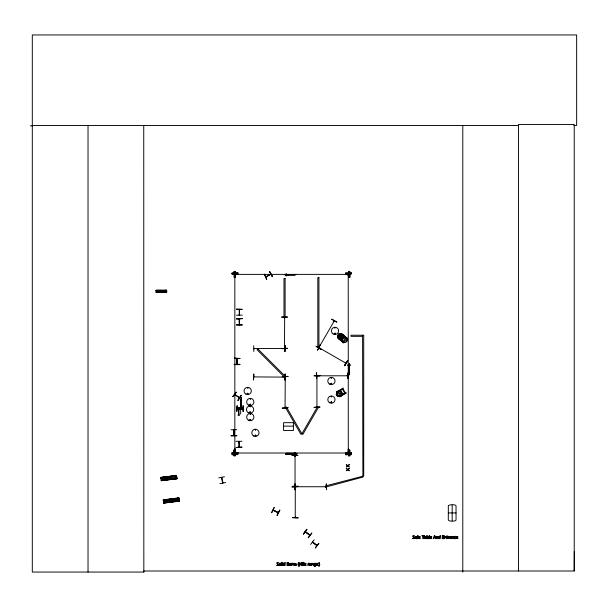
<?xml version="1.0" encoding="UTF-8"?>
<svg xmlns="http://www.w3.org/2000/svg" width="607" height="607" viewBox="0 0 607 607"><rect width="100%" height="100%" fill="white"/><g stroke="black" fill="none" stroke-linecap="round" stroke-linejoin="round"><path stroke-width="0.91" d="M573.812 125.49L576.65 125.49L576.65 34.948L32.308 34.948L32.308 572.052L143.829 572.052L143.753 571.005L574.23 571.005L574.313 551.581M286.405 453.733L286.405 453.224L296.049 453.292L296.049 453.801L285.677 453.99M347.963 365.46L347.963 364.868M348.039 365.497L348.046 364.822M348.448 365.482L348.448 364.845M348.722 365.452L348.722 364.883M349.602 365.406L349.602 364.769M350.004 365.429L350.004 364.754M350.08 365.384L350.087 364.792M319.001 347.705L319.631 347.743M234.81 451.896C235.865 452.321 234.302 443.861 234.841 452.655M235.106 451.889L235.046 452.647M348.289 452.655L348.486 448.619L348.266 452.162M348.555 451.889L348.494 452.647M234.81 449.377L235.076 449.37M348.259 449.377L348.517 449.37M234.78 274.394L234.841 274.015M348.289 274.015L348.297 276.048L348.494 274.007M178.261 499.789L178.86 499.402M234.81 274.394L235.592 274.44M234.788 275.669L234.826 275.798M234.643 394.588L235.243 394.717M234.044 435.568L233.801 429.771M238.839 441.942L238.877 441.327M239.105 441.403L239.181 447.01M284.706 317.294L284.471 317.909L284.463 317.264M285.29 407.654L285.282 407.251M294.843 456.183L294.835 455.538M294.82 456.107L295.078 455.576M295.495 487.163L295.526 486.639M316.93 407.039L317.127 406.394L317.127 407.039M247.14 393.67C248.597 391.796 248.005 395.703 247.193 393.541M248.005 388.032L247.421 387.79L247.944 388.093M247.307 393.67C248.475 392.608 247.679 394.702 247.398 393.844M249.887 404.672C251.184 403.443 250.054 406.159 250.038 404.421M250.592 399.027L250.008 398.791L250.532 399.095M249.515 412.297C250.972 410.598 250.38 413.966 249.568 412.426M249.682 412.297C250.721 410.985 250.259 413.708 249.743 412.206M250.57 414.095L249.978 414.012L250.532 414.24M249.887 419.816C250.926 418.625 250.463 420.992 249.947 419.907M255.797 435.545C254.758 436.737 255.221 434.369 255.737 435.454M255.926 435.545C254.318 437.374 255.388 433.413 255.888 435.826M295.093 274.668L295.867 274.463M334.707 327.856L335.33 327.772L334.745 327.932M334.677 333.577C335.777 332.302 335.041 335.072 334.685 333.38M335.534 333.713C334.7 331.543 334.146 335.459 335.588 333.577M331.134 377.812C331.49 379.2 331.908 376.833 331.126 378.047M331.741 383.783C330.914 382.501 331.24 384.755 331.703 383.867M330.861 402.16C332.196 404.338 331.65 400.157 330.952 402.562M331.801 402.304C330.625 403.367 331.422 401.273 331.703 402.13M239.234 309.873L239.53 309.403L239.484 315.079M239.241 314.585L239.264 315.154M239.484 319.51L239.264 318.941L239.484 324.662M239.264 324.745L239.522 324.221M236.958 358.525L236.927 364.306L236.958 363.676M305.222 531.929L305.723 532.24M312.355 542.218L312.825 542.537M238.855 441.448L239.173 447.071M284.433 317.385L284.448 317.825M284.691 317.825L284.668 317.324L284.463 348.319M285.024 407.251L285.055 407.714L285.26 376.78L285.062 377.304M294.805 455.66L294.843 456.123M295.063 456.1L295.04 455.599L295.04 486.602M295.495 486.579L295.526 487.042M317.127 406.455L317.158 406.918M239.234 309.471L239.241 315.079M239.234 319.062L239.241 324.662M270.881 274.334L265.896 276.898M349.473 363.585L349.215 364.215M336.255 394.338L338.706 391.864L340.315 392.388L340.944 393.488L340.61 395.157L339.381 395.863L337.295 395.969L336.255 394.338L336.953 391.697M336.923 391.712L343.213 388.032L342.917 388.685L345.436 393.048L346.089 392.676L346.316 393.078L339.837 396.766L341.468 395.756L342.12 393.177L341.134 391.553L338.562 390.771M341.475 395.825L342.181 393.184L341.164 391.5L338.577 390.832L336.968 391.758M240.251 408.951L240.251 408.306M278.659 565.049C274.668 561.414 281.071 563.637 277.293 562.514A0.979 0.979 0 0 0 276.838 562.833C276.435 564.897 280.449 564.677 276.648 565.39L277.915 565.61L278.659 565.049A0.918 0.918 0 0 0 278.696 564.434M414.589 538.174C410.598 534.532 417.001 536.763 413.223 535.64A0.979 0.979 0 0 0 412.768 535.958C412.365 538.022 416.379 537.794 412.578 538.508L413.845 538.728L414.589 538.174A0.918 0.918 0 0 0 414.627 537.559M333.82 321.262L334.108 320.754M319.047 347.272L318.781 347.697L334.298 320.906M235.046 275.851L235.046 274.197M346.764 274.152L348.555 274.425L348.236 274.152L348.289 452.276L348.289 449.005M250.79 419.953C248.771 421.296 250.843 417.783 250.653 420.188M330.921 383.412C331.642 385.855 332.196 381.682 330.898 383.829M278.378 512.596L273.135 510.024L278.332 512.574M271.739 512.756L274.326 507.566M271.541 512.657L274.06 507.437M279.842 510.221L277.073 515.328L279.819 510.214M277.103 515.343L279.622 510.115M238.915 446.547L238.877 447.093M284.782 348.722L284.334 348.441M295.761 486.723L295.275 486.973M345.064 337.431L343.539 336.202M316.141 346.271L321.042 349.389L316.103 346.339M331.672 319.365L336.756 322.165M318.607 347.599L318.812 347.181M334.282 320.853L333.964 321.414M319.1 347.5L319.661 347.819L319.092 347.758M333.994 321.361L334.252 320.906M344.548 365.657L347.659 360.755L344.518 365.634M344.586 365.68L347.454 360.634M344.768 365.786L347.636 360.74M232.815 396.682L236.358 392.084L232.792 396.667M239.052 397.357L239.416 397.851L234.697 394.588M237.891 400.203L241.161 395.407M306.793 529.281L303.508 534.077L306.77 529.266M303.447 534.031L306.96 529.41M308.189 537.643L311.702 533.029M308.379 537.787L311.877 533.158M310.663 544.411L314.145 539.775M316.535 545.405L317.044 545.481M315.337 547.977L318.819 543.341M249.887 404.27C249.72 406.508 251.685 403.701 250.023 404.216M250.296 406.796L249.796 406.409L250.319 406.713M255.623 430.052L255.243 429.551L255.547 430.075M175.863 477.049L176.516 477.307M178.223 499.432L178.261 499.872M340.929 340.573L337.909 338.122L337.689 335.428L338.934 333.911L341.627 333.615L347.28 338.22L346.567 338.175M344.564 336.164L341.597 333.675L338.956 333.964L337.72 335.451L338 338.107M339.214 336.635L338.357 335.132L338.767 334.639L340.421 335.17M339.381 339.374L339.063 336.604L340.315 335.087L343.092 334.874L340.33 335.147L342.431 335.648L343.57 336.589M338.744 338.258L338.448 338.615L343.645 342.894L343.934 342.538L343.357 342.06M341.711 341.506L341.453 338.782L342.705 337.264L345.421 336.999L346.885 338.205L347.113 340.899L345.861 342.416L343.137 342.682L341.68 341.475M341.483 338.812L342.735 337.295M253.802 348.501L284.858 348.494L284.296 348.722M253.863 348.494L254.447 348.699L253.817 348.729M253.878 376.909L284.82 377.114L284.311 376.894M284.804 377.137L284.357 377.144M347.272 375.832L347.758 375.839M295.199 486.746L326.194 486.746L325.61 486.753M317.158 375.991L316.93 376.621L316.93 375.976M317.127 406.978L316.922 406.455M342.53 389.375L336.635 392.365L342.431 389.011L344.859 393.382M344.677 393.07L339.146 396.682L344.928 393.344M284.668 348.319L284.706 347.712L284.463 348.266M235.106 274.387L235.584 274.121M235.144 452.807L237.504 453.004L235.152 453.012M269.584 271.602L272.49 276.633L269.599 271.595M309.82 535.366L309.562 534.835M250.547 405.119L250.023 405.119M319.479 347.97L319.054 347.705L345.899 363.206M345.489 362.736L345.944 362.971M345.823 363.183L345.391 362.91M237.223 274.402L235.372 274.379M346.772 453.042L346.324 452.814L348.684 453.012M175.833 477.003L175.863 477.436M455.06 536.36L454.294 537.02L454.385 538.28A0.888 0.888 0 0 0 454.855 538.675C457.898 539.008 451.957 537.309 455.963 536.52L455.06 536.36A1.26 1.26 0 0 1 455.652 536.391M234.818 394.368L239.484 397.653M305.442 531.74L309.896 535.169M316.854 375.566L317.256 375.854M295.313 486.685L295.723 486.685M218.786 477.876L224.476 476.768M219.984 483.635L225.675 482.482M160.901 477.451L176.493 475.509M160.916 477.58L176.516 475.66M160.938 477.762L176.531 475.82M160.946 477.83L176.538 475.888M160.961 477.937L176.561 476.07M160.984 478.134L176.584 476.222L160.992 478.195M161.925 478.202L174.778 476.677M176.637 476.662L176.743 477.542M161.204 479.765L176.796 477.823M161.25 480.145L163.996 479.727M165.832 479.56L176.834 478.134M176.857 478.324L161.265 480.251L176.865 478.377M161.295 480.478L176.887 478.566M161.318 480.706L176.91 478.748L176.485 475.44L160.893 477.375L161.318 480.706L176.903 478.688M163.291 500.039L178.883 498.097L163.298 500.069M163.321 500.267L178.913 498.324M163.336 500.373L178.928 498.446M163.344 500.441L178.936 498.499M163.366 500.6L178.951 498.628M165.218 500.525L177.138 499.037L165.225 500.6M179.012 499.098L179.118 499.978M163.564 502.126L178.246 500.312M163.579 502.201L178.253 500.373M163.594 502.353L179.186 500.388M163.617 502.505L179.209 500.57M163.624 502.581L179.224 500.745L163.647 502.755M163.662 502.884L179.255 500.972L163.67 502.945M342.705 337.264L345.398 337.06M339.427 339.29L341.195 339.101M341.195 339.154L339.404 339.351L339.123 336.612L340.011 338.585L341.149 339.525M348.243 453.042L348.676 452.807M232.041 452.845L237.845 452.617M232.041 453.019L237.845 452.784M232.049 453.27L237.845 453.034M232.049 454.613L237.845 454.377M345.489 452.845L351.294 452.534L351.294 454.544L345.489 454.78L345.489 452.761M345.489 453.019L351.294 452.784M345.489 453.27L351.294 453.034M345.489 454.613L351.294 454.377M232.041 273.135L237.845 273.021M232.041 273.81L237.845 273.696M232.041 273.939L237.845 273.825M345.489 273.135L351.286 273.021M345.489 273.81L351.286 273.696M345.489 273.939L351.294 273.825M281.663 316.96L287.468 316.945M281.663 317.203L287.468 317.165M285.161 345.694L284.88 351.499L285.138 345.694M253.923 348.729L254.386 348.494M253.817 351.499L253.703 345.702M316.391 372.804L316.459 378.601M314.123 375.672L319.927 375.665M347.212 375.604L347.796 375.596M314.13 375.915L319.927 375.877M347.212 375.801L347.712 375.574M288.052 376.401L282.255 376.735M282.255 376.659L288.052 376.378M236.806 429.665L231.001 429.786M231.039 435.667L236.844 435.553M231.039 435.879L236.844 435.841M236.077 441.304L241.882 441.312M292.035 455.235L297.84 455.197M292.035 455.478L297.84 455.44M294.858 483.954L294.919 489.75M326.24 483.946L326.596 489.75L326.323 483.946M292.491 486.541L298.287 486.427M292.491 486.245L298.287 486.207M325.671 486.951L326.194 486.951M295.51 517.012L295.29 517.521L295.488 516.936M292.491 517.68L298.295 517.885L292.491 517.604M30.35 125.861L32.308 125.854M348.615 271.382L349.791 271.375L349.928 277.179L348.744 277.179L348.615 271.382L348.797 277.179M235.364 274.182L237.276 274.174M346.544 274.182L348.456 274.182L348.494 275.851M346.544 274.387L348.464 274.379L235.334 274.379M234.036 277.179L235.213 277.179L235.076 271.382L233.9 271.382L234.135 277.179M235.076 450.007L233.9 450.007L234.036 455.811L235.213 455.811L235.03 450.007M235.364 452.807L237.276 452.807M235.372 453.012L237.284 453.004M346.544 452.814L348.456 452.807M346.544 453.012L348.464 453.012L235.334 453.012M348.744 455.811L349.928 455.804L349.791 450.007L348.615 450.007L348.797 455.811M32.308 125.49L518.515 125.49M156.166 290.336L166.644 290.351M156.166 290.503L166.644 290.503M156.166 290.624L166.644 290.578M156.166 290.745L166.644 290.73M156.166 290.874L166.644 290.882M166.644 291.026L166.644 291.618M156.174 291.755L166.652 291.77M156.174 291.808L166.652 292.05M156.174 292.179L166.652 292.271L156.174 292.392L156.166 290.199L166.644 290.199L166.652 292.437L156.174 292.43M236.464 309.062L242.261 309.35L236.464 309.312M242.261 315.154L236.464 315.238M236.464 324.821L242.261 324.821M236.464 325.041L242.261 325.064M362.591 336.346L350.99 336.346L350.99 335.223L363.722 335.223L363.722 475.994L325.238 486.01L325.527 487.095L362.887 477.087L362.591 335.223M239.962 358.441L234.158 358.198L239.962 358.525M234.158 364.405L239.962 364.321M234.158 364.617L239.962 364.617M316.793 375.801L347.735 375.801M241.062 397.206L241.123 404.497M241.055 399.292L240.85 408.799L241.116 408.238M242.944 405.726L243.028 411.523M237.147 408.223L242.944 408.223M237.147 408.261L242.944 408.306M237.147 408.989L242.944 408.951M237.147 409.027L242.944 409.027M238.035 414.285L239.484 414.285M238.035 415.575L239.484 415.575M283.568 426.122L293.401 426.122M448.307 512.938L456.039 512.938M285.943 273.932L286.625 273.932M285.965 274.334L286.595 274.334M286.041 275.487L286.679 275.487M286.018 275.889L286.694 275.889M294.85 452.556L295.533 452.564M294.873 452.959L295.503 452.966M294.949 454.112L295.586 454.119M294.926 454.514L295.601 454.522M342.272 338.403L340.626 337.841L339.715 336.293L340.117 335.8L342.5 336.923L342.674 337.909L342.128 338.486L342.978 339.988L344.579 340.512L344.829 339.055L342.5 337.97M346.772 274.447L346.324 274.182L348.676 274.182M280.206 563.228L279.766 563.228A0.918 0.918 0 0 0 279.243 563.524L279.114 565.132L280.206 565.61A0.91 0.91 0 0 0 280.73 565.314L280.73 563.524M349.253 374.018L348.706 373.95L348.775 364.306L349.283 364.306L349.473 374.671M331.247 396.857C332.613 396.568 330.367 395.984 331.407 396.872M343.896 337.591L342.06 337.469L341.384 335.906L341.627 337.53L339.837 337.826L341.642 337.993L342.067 339.685M338.987 333.987L341.02 334.442L342.113 335.345L342.181 337.029L341.377 338.008L339.692 338.281L337.689 335.428M342.75 337.348L344.784 337.803L345.876 338.706L345.952 340.383L345.14 341.362L343.463 341.635L342.371 340.732L341.544 338.812M284.782 274.463L285.411 274.713M296.77 453.99L296.133 453.733M339.874 396.75L337.234 396.037L336.346 394.315M222.64 482.952L221.502 477.512M309.707 535.313L305.253 531.884M312.613 542.051L317.112 545.556L312.506 541.968M273.082 510.29L278.196 512.756M331.817 319.107L336.862 321.983M270.851 274.098L265.828 276.936M305.351 531.626L309.995 535.169M318.789 543.311L315.276 547.931M316.922 545.663L312.438 542.286M346.081 337.833L340.922 333.577L342.932 335.701M340.315 335.087L341.058 335.694L340.815 337.151L339.063 336.604M347.113 340.899L346.802 338.213M340.224 339.01L337.75 337.439L342.211 341.119M295.298 487.171L295.29 486.526L295.245 517.551M239.462 309.35L239.462 315.177M239.462 318.941L239.462 324.76M237.223 358.509L237.223 364.344L237.162 358.509L236.958 359.109M337.621 391.257L337.856 391.659M340.261 396.037L340.489 396.439M269.622 271.579L272.24 276.762M178.883 499.743L178.853 499.356L178.913 499.789M233.778 435.447L233.801 429.824M221.798 477.314L222.989 483.028M175.446 475.304L175.924 479.143M175.324 475.319L175.802 479.158M177.821 497.74L178.299 501.579M177.699 497.755L178.177 501.594M174.93 475.858L175.286 478.741M177.305 498.294L177.661 501.17M168.147 476.707L168.503 479.583M170.514 499.144L170.87 502.019M166.561 476.905L166.917 479.78M168.936 499.341L169.292 502.217M165.157 477.079L165.514 479.955M167.524 499.508L167.889 502.391M163.571 477.277L163.928 480.152M165.946 499.705L166.303 502.588M162.517 477.406L162.873 480.281M164.892 499.842L165.248 502.717M343.114 334.844L343.213 336.65M349.693 271.375L349.829 277.179M348.904 271.375L349.04 277.179M348.759 271.382L348.896 277.179M349.693 450.007L349.829 455.804M348.904 450.007L349.04 455.811M348.759 450.007L348.896 455.811M234.932 271.382L235.167 277.179M234.788 271.382L234.917 277.179M234.932 450.007L235.068 455.811M234.788 450.007L234.917 455.811M233.999 450.007L234.135 455.811M316.634 372.797L316.672 378.601M295.101 483.946L295.139 489.75M284.88 345.694L284.956 351.499M284.941 374.109L284.979 379.914M348.289 274.205L348.289 275.859M234.848 275.859L234.841 274.205L234.841 452.276L234.841 449.005M348.486 448.99L348.494 452.268M235.046 448.99L235.046 452.268M574.23 571.005L574.23 124.443L518.515 124.443L518.515 571.005M462.792 125.49L462.792 572.052M452.177 505.206L452.177 520.677M316.93 376.037L316.93 406.978M243.24 405.726L243.24 411.523M241.062 397.137L241.055 408.799M240.66 402.691L240.66 414.057M240.372 408.306L240.372 408.951M240.129 408.306L240.129 408.951M239.962 408.306L239.962 408.951M239.727 408.306L239.727 408.951M238.839 408.018L238.923 414.285M238.68 408.018L238.589 414.285M165.878 290.032L165.961 292.612M165.582 290.351L165.582 292.286M161.014 290.351L161.014 292.286M159.952 290.351L159.952 292.286M159.011 290.351L159.011 292.286M157.949 290.351L157.949 292.286M157.236 290.351L157.236 292.286M143.745 125.49L143.829 572.052M88.03 125.49L88.03 572.052M280.093 563.228A0.918 0.918 0 0 1 280.624 563.531M166.895 478.157C167.98 480.501 168.579 476.199 166.895 478.157M169.262 500.593C170.355 502.937 170.946 498.635 169.262 500.593M285.502 274.652L285.495 275.161L295.139 275.229L295.146 274.721L285.502 274.652M298.014 564.085L298.447 565.982L299.243 566.414L298.53 565.322A2.58 2.58 0 0 1 298.363 564.396L298.53 563.455A2.732 2.732 0 0 1 298.925 562.735L299.243 562.37L298.447 562.81L298.014 564.085M319.737 564.396L318.971 566.414C319.206 566.27 319.191 562.507 318.971 562.37L319.737 564.396M428.345 537.536C427.282 540.374 427.161 534.744 428.345 537.536M315.845 565.307L315.45 566.285L314.138 566.339C317.863 565.307 311.634 565.739 314.699 563.228A1.032 1.032 0 0 1 315.458 563.372L315.845 563.273L315.845 565.307M302.21 563L302.195 565.572L302.582 565.572L302.582 563.592L303.212 563.273C302.218 563.311 303.917 561.445 302.21 563M417.312 536.125L417.305 538.69L417.692 538.69L417.692 536.717L418.322 536.391C417.328 536.436 419.027 534.57 417.312 536.125M428.739 537.506L428.163 538.675L426.812 538.69L426.812 535.488L427.199 535.488C426.326 537.324 429.058 535.533 428.739 537.506M283.196 564.153L283.537 565.458L285.108 565.572L285.108 562.37L284.721 563.364A1.047 1.047 0 0 0 283.955 563.228A0.903 0.903 0 0 0 283.469 563.531L283.196 564.153M289.327 564.169C288.537 566.49 292.84 564.98 290.457 565.284C288.166 564.616 293.302 563.865 290.146 563.228A0.948 0.948 0 0 0 289.6 563.539L289.327 564.169M304.319 564.169C303.53 566.49 307.832 564.98 305.458 565.284C303.159 564.616 308.295 563.865 305.139 563.228A0.948 0.948 0 0 0 304.6 563.539L304.319 564.169M316.27 564.169C315.473 566.49 319.783 564.98 317.4 565.284C315.109 564.616 320.246 563.865 317.089 563.228A0.948 0.948 0 0 0 316.543 563.539L316.27 564.169M418.466 537.294C417.669 539.615 421.979 538.106 419.596 538.409C417.305 537.741 422.442 536.99 419.285 536.353A0.948 0.948 0 0 0 418.739 536.664L418.466 537.294M429.968 537.294C429.179 539.615 433.474 538.106 431.099 538.409C428.808 537.741 433.944 536.99 430.788 536.353A0.948 0.948 0 0 0 430.242 536.664L429.968 537.294M438.383 537.278L438.724 538.584L440.287 538.69L440.287 535.488L439.9 536.489A1.047 1.047 0 0 0 439.142 536.353A0.903 0.903 0 0 0 438.656 536.649L438.383 537.278M456.176 537.294C455.387 539.615 459.689 538.106 457.314 538.409C455.022 537.741 460.159 536.99 456.995 536.353A0.948 0.948 0 0 0 456.456 536.664L456.176 537.294M288.666 564.647L287.422 565.223L287.422 564.093L288.666 564.647M289.091 564.631L288.591 565.436L287.012 565.572L287.012 562.507C289.569 561.892 288.317 563.721 289.091 564.631M279.395 564.032C279.683 567.591 281.587 562.188 279.395 564.032M283.621 564.055C283.894 567.477 285.556 562.15 283.621 564.055M438.8 537.18C439.081 540.602 440.743 535.275 438.8 537.18M309.38 564.685L309.358 564.905A0.789 0.789 0 0 0 309.471 565.322L311.186 565.572L311.042 563.493L309.54 563.319L310.799 564.055L309.38 564.685M414.915 537.802L414.892 538.03A0.789 0.789 0 0 0 415.013 538.447L416.721 538.69L416.577 536.618L415.074 536.444L416.334 537.18L414.915 537.802M424.468 537.802L424.445 538.03A0.789 0.789 0 0 0 424.559 538.447L426.273 538.69L426.129 536.618L424.627 536.444L425.886 537.18L424.468 537.802M449.673 537.802L449.65 538.03A0.789 0.789 0 0 0 449.772 538.447L451.479 538.69L451.342 536.618L449.84 536.444L451.092 537.18L449.673 537.802M314.358 564.032C314.669 567.287 316.277 562.203 314.358 564.032M160.073 291.208C160.597 292.855 161.348 290.055 160.073 291.208M448.33 505.623L448.307 520.108C448.778 521.58 455.569 521.58 456.039 520.108L456.039 505.768C455.227 504.083 449.483 504.584 448.33 505.623M309.782 564.722L310.367 565.261L310.799 564.366L309.782 564.722M415.317 537.848L415.901 538.379L416.334 537.491L415.317 537.848M424.862 537.848L425.454 538.379L425.886 537.491L424.862 537.848M450.075 537.848L450.66 538.379L451.092 537.491L450.075 537.848M288.522 563.258L287.422 563.751L287.422 562.856L288.522 563.258M289.759 563.911C291.216 565.314 290.95 562.59 289.759 563.911M304.752 563.911C306.209 565.314 305.943 562.59 304.752 563.911M316.702 563.911C318.159 565.314 317.893 562.59 316.702 563.911M418.898 537.028C420.355 538.439 420.09 535.715 418.898 537.028M430.401 537.028C431.858 538.439 431.592 535.715 430.401 537.028M456.608 537.028C458.065 538.439 457.799 535.715 456.608 537.028M434.028 537.84L433.345 538.69L434.377 535.632L434.878 535.632L435.909 538.69L435.204 537.84L434.028 537.84M434.62 536.042L434.142 537.491L435.09 537.491L434.62 536.042M339.95 393.715L338.903 395.028L337.196 395.301L336.877 394.755L338.676 392.972L339.95 393.715M320.2 344.905L317.613 350.11L320.2 344.905M317.37 406.986L301.899 433.777L300.928 434.346L285.457 407.547L286.436 406.986L301.899 433.777L302.878 434.346L318.349 407.547L317.37 406.986M241.123 395.385L238.088 400.339L241.123 395.385M257.869 348.942L257.072 349.738L284.417 377.091L285.214 376.287L257.869 348.942M294.994 563.433L293.204 563.273L293.204 565.572L294.122 563.577L294.896 565.572C293.841 563.129 296.922 563.015 295.814 565.572L296.201 565.572L296.148 563.668L294.994 563.433M292.21 563.82L291.686 565.572L291.686 563.273L292.9 563.281L292.21 563.82M300.199 563.82L299.676 565.572L299.676 563.273L300.89 563.281L300.199 563.82M308.523 563.82L307.999 565.572L307.999 563.273L309.213 563.281L308.523 563.82M448.823 536.945L448.292 538.69L448.292 536.391L449.506 536.406L448.823 536.945M312.286 563.387L311.725 563.273L311.725 565.572L312.112 563.85L312.711 563.577L313.538 565.572L313.424 563.554L312.286 563.387M436.729 536.512L436.167 536.391L436.167 538.69L436.554 536.975L437.154 536.702L437.973 538.69L437.867 536.679L436.729 536.512M445.09 536.512L444.529 536.391L444.529 538.69L444.916 536.975L445.515 536.702L446.342 538.69L446.228 536.679L445.09 536.512M452.579 536.512L452.025 536.391L452.025 538.69L452.412 536.975L453.004 536.702L453.831 538.69L453.725 536.679L452.579 536.512M349.336 464.613L347.781 465.569L346.271 464.613L347.47 465.797L346.271 466.995L347.803 466.055L349.336 467.026L348.107 465.827L349.336 464.613M349.336 468.376L347.781 469.332L346.271 468.376L347.47 469.56L346.271 470.759L347.803 469.818L349.336 470.789L348.107 469.59L349.336 468.376M264.409 274.22L266.739 279.539L264.409 274.22M447.981 538.326L447.344 538.257L447.291 536.717L448.004 536.391L446.904 535.731C446.433 536.307 446.813 539.737 447.981 538.326M176.812 477.982L161.219 479.894L176.819 478.005M178.86 497.869L163.268 499.827L163.693 503.142L179.285 501.2L178.86 497.869M237.845 452.534L232.041 452.761L232.049 454.78L237.845 454.544L237.845 452.534M237.845 272.938L232.041 273.051L232.041 274.068L237.845 273.909L237.845 272.938M351.286 272.938L345.489 273.051L345.489 274.068L351.294 273.909L351.286 272.938M287.468 348.304L281.671 348.661L287.468 348.304M348.099 372.797L347.811 378.601L348.069 372.797M253.802 374.109L253.544 379.914L253.802 374.109M285.184 374.109L284.903 379.914L285.184 374.109M319.927 407.016L314.13 407.373L319.927 407.016M288.059 407.76L282.263 408.116L288.059 407.76M241.92 447.109L236.123 447.473L241.92 447.109M297.84 486.579L292.043 486.935L297.84 486.579M295.996 274.463L284.653 274.713L295.996 274.463M318.933 277.665L317.802 277.665L317.802 347.28L318.933 347.28L318.933 277.665M285.108 278.583L283.977 278.583L283.977 317.256L285.108 317.256L285.108 278.583M242.261 318.622L236.464 318.941L242.261 318.622M349.473 363.456L349.215 374.8L349.473 363.456M237.147 405.726L236.821 411.523L237.064 405.726M242.944 407.98L237.147 407.98L242.944 408.01M242.944 409.247L237.147 409.247L242.944 409.27M293.401 422.677L283.568 422.677L283.568 430.5L293.401 430.5L293.401 422.677M296.899 453.733L285.556 453.99L296.899 453.733M429.536 535.488L429.149 535.488L429.149 538.69L429.536 538.69L429.536 535.488M424.323 535.632L421.857 535.632L422.889 535.989L422.889 538.69L423.291 538.69L423.291 535.989L424.323 535.632M444.112 535.632L442.2 535.632L442.2 538.69L444.112 538.69L442.602 538.333L442.602 537.195L444.013 537.195L442.602 536.831L442.602 535.989L444.112 535.632M281.807 562.37L281.42 562.37L281.42 565.572L281.807 565.572L281.807 562.37M303.895 562.37L303.508 562.37L303.508 565.572L303.895 565.572L303.895 562.37M282.794 562.484L282.354 562.886L282.794 562.484M301.611 562.484L301.171 562.886L301.611 562.484M282.763 563.273L282.376 563.273L282.376 565.572L282.763 565.572L282.763 563.273M301.588 563.273L301.201 563.273L301.201 565.572L301.588 565.572L301.588 563.273M253.589 435.97A3.619 3.619 0 0 0 259.022 432.837A3.619 3.619 0 0 0 253.589 429.703A3.619 3.619 0 0 0 253.589 435.97M333.22 333.994A3.612 3.612 0 0 0 338.638 330.868A3.612 3.612 0 0 0 333.22 327.742A3.612 3.612 0 0 0 333.22 333.994M329.593 384.117A3.627 3.627 0 0 0 335.034 380.984A3.627 3.627 0 0 0 329.593 377.842A3.627 3.627 0 0 0 329.593 384.117M329.593 402.729A3.627 3.627 0 0 0 335.034 399.596A3.627 3.627 0 0 0 329.593 396.454A3.627 3.627 0 0 0 329.593 402.729M245.888 394.095A3.619 3.619 0 0 0 251.321 390.961A3.619 3.619 0 0 0 245.888 387.827A3.619 3.619 0 0 0 245.888 394.095M248.468 405.097A3.627 3.627 0 0 0 253.908 401.955A3.627 3.627 0 0 0 248.468 398.822A3.627 3.627 0 0 0 248.468 405.097M248.475 420.241A3.619 3.619 0 0 0 253.901 417.108A3.619 3.619 0 0 0 248.475 413.974A3.619 3.619 0 0 0 248.475 420.241M248.263 412.722A3.627 3.627 0 0 0 253.696 409.581A3.627 3.627 0 0 0 248.263 406.44A3.627 3.627 0 0 0 248.263 412.722"/></g></svg>
